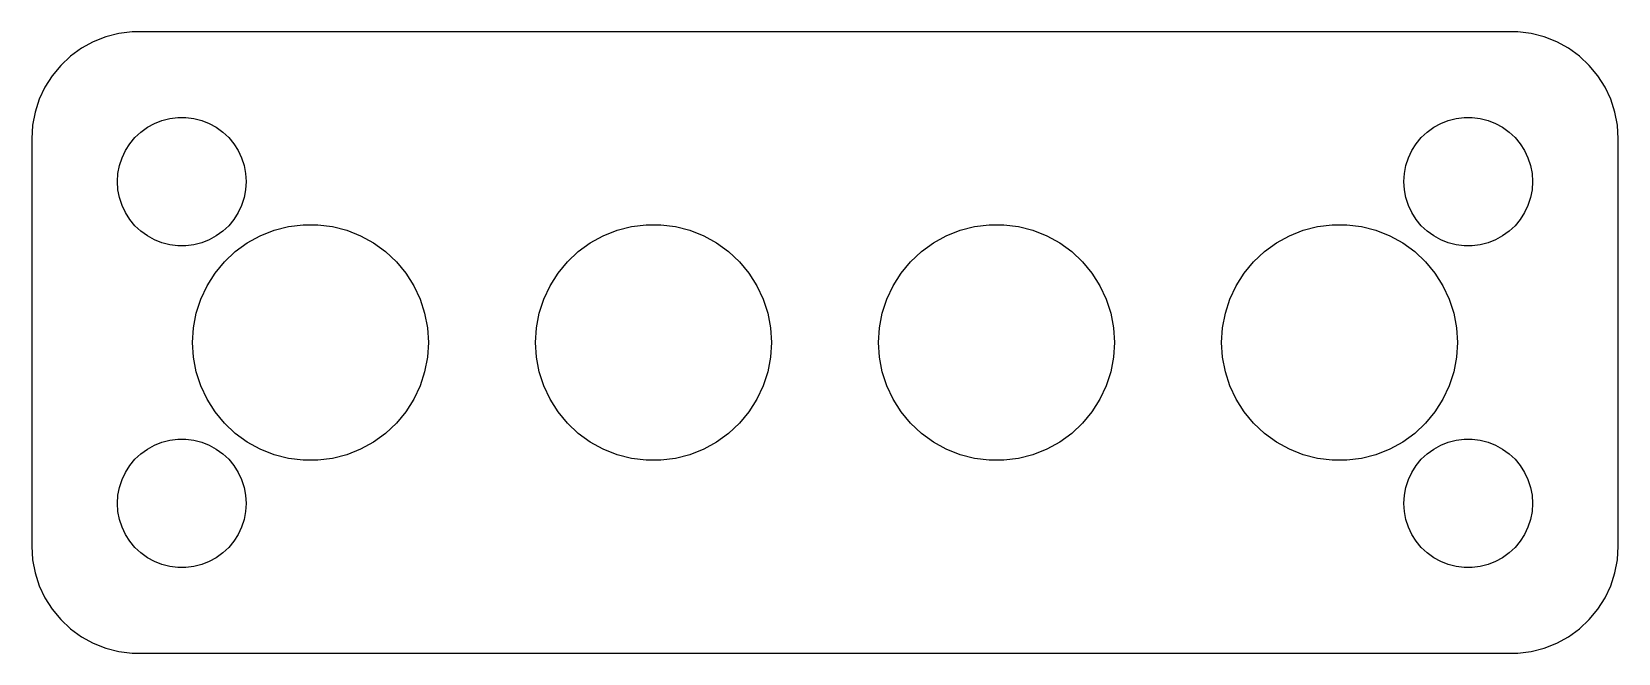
# Model space of a CAD drawing. Header units: metres. Extents: x -37 to 37, y -14.5 to 14.5.
import ezdxf

# ---------------------------------------------------------------- set-up
doc = ezdxf.new("R2010")
doc.units = ezdxf.units.M

msp = doc.modelspace()

# ---------------------------------------------------------------- linework, layer by layer
for p, q in [((-33.5451, 14.2553), (-34.1289, 14.0241)), ((-32.9369, 14.4114), (-33.5451, 14.2553)), ((-32.3139, 14.4901), (-32.9369, 14.4114)), ((32.3139, 14.4901), (-32.3139, 14.4901)), ((32.9369, 14.4114), (32.3139, 14.4901)), ((33.5451, 14.2553), (32.9369, 14.4114)), ((34.1289, 14.0241), (33.5451, 14.2553)), ((-35.1871, 13.3526), (-35.6448, 12.9227)), ((-34.6791, 13.7216), (-35.1871, 13.3526)), ((-34.1289, 14.0241), (-34.6791, 13.7216)), ((34.6791, 13.7216), (34.1289, 14.0241)), ((35.1871, 13.3526), (34.6791, 13.7216)), ((35.6448, 12.9227), (35.1871, 13.3526)), ((-35.6448, 12.9227), (-36.0451, 12.4389)), ((36.0451, 12.4389), (35.6448, 12.9227)), ((-36.3815, 11.9088), (-36.6489, 11.3406)), ((-36.0451, 12.4389), (-36.3815, 11.9088)), ((36.3815, 11.9088), (36.0451, 12.4389)), ((36.6489, 11.3406), (36.3815, 11.9088)), ((-36.6489, 11.3406), (-36.8429, 10.7434)), ((36.8429, 10.7434), (36.6489, 11.3406)), ((-36.8429, 10.7434), (-36.9606, 10.1267)), ((-30.927, 10.3532), (-30.5621, 10.4469)), ((-30.5621, 10.4469), (-30.1884, 10.4941)), ((-30.1884, 10.4941), (-29.8116, 10.4941)), ((-29.8116, 10.4941), (-29.4379, 10.4469)), ((-29.4379, 10.4469), (-29.0729, 10.3532)), ((29.0729, 10.3532), (29.4379, 10.4469)), ((29.4379, 10.4469), (29.8116, 10.4941)), ((29.8116, 10.4941), (30.1884, 10.4941)), ((30.1884, 10.4941), (30.5621, 10.4469)), ((30.5621, 10.4469), (30.927, 10.3532)), ((36.9606, 10.1267), (36.8429, 10.7434)), ((-36.9606, 10.1267), (-37, 9.5)), ((-32.1869, 9.55363), (-31.9123, 9.81154)), ((-31.9123, 9.81154), (-31.6075, 10.033)), ((-31.6075, 10.033), (-31.2773, 10.2145)), ((-31.2773, 10.2145), (-30.927, 10.3532)), ((-29.0729, 10.3532), (-28.7227, 10.2145)), ((-28.7227, 10.2145), (-28.3925, 10.033)), ((-28.3925, 10.033), (-28.0877, 9.81154)), ((-28.0877, 9.81154), (-27.8131, 9.55363)), ((27.8131, 9.55363), (28.0877, 9.81154)), ((28.0877, 9.81154), (28.3925, 10.033)), ((28.3925, 10.033), (28.7227, 10.2145)), ((28.7227, 10.2145), (29.0729, 10.3532)), ((30.927, 10.3532), (31.2773, 10.2145)), ((31.2773, 10.2145), (31.6075, 10.033)), ((31.6075, 10.033), (31.9123, 9.81154)), ((31.9123, 9.81154), (32.1869, 9.55363)), ((37, 9.5), (36.9606, 10.1267)), ((-37, 9.5), (-37, -9.5)), ((-32.7893, 8.60437), (-32.6289, 8.94525)), ((-32.6289, 8.94525), (-32.427, 9.26335)), ((-32.427, 9.26335), (-32.1869, 9.55363)), ((-27.8131, 9.55363), (-27.5729, 9.26335)), ((-27.5729, 9.26335), (-27.3711, 8.94525)), ((-27.3711, 8.94525), (-27.2107, 8.60437)), ((27.2107, 8.60437), (27.3711, 8.94525)), ((27.3711, 8.94525), (27.5729, 9.26335)), ((27.5729, 9.26335), (27.8131, 9.55363)), ((32.1869, 9.55363), (32.427, 9.26335)), ((32.427, 9.26335), (32.6289, 8.94525)), ((32.6289, 8.94525), (32.7893, 8.60437)), ((37, -9.5), (37, 9.5)), ((-32.9763, 7.87599), (-32.9057, 8.24606)), ((-32.9057, 8.24606), (-32.7893, 8.60437)), ((-27.2107, 8.60437), (-27.0942, 8.24606)), ((-27.0942, 8.24606), (-27.0237, 7.87599)), ((27.0237, 7.87599), (27.0942, 8.24606)), ((27.0942, 8.24606), (27.2107, 8.60437)), ((32.7893, 8.60437), (32.9057, 8.24606)), ((32.9057, 8.24606), (32.9763, 7.87599)), ((-33, 7.5), (-32.9763, 7.87599)), ((-32.9763, 7.12399), (-33, 7.5)), ((-27.0237, 7.87599), (-27, 7.5)), ((-27, 7.5), (-27.0237, 7.12399)), ((27, 7.5), (27.0237, 7.87599)), ((27.0237, 7.12399), (27, 7.5)), ((32.9763, 7.87599), (33, 7.5)), ((33, 7.5), (32.9763, 7.12399)), ((-32.9057, 6.75392), (-32.9763, 7.12399)), ((-32.7893, 6.39561), (-32.9057, 6.75392)), ((-27.0942, 6.75392), (-27.2107, 6.39561)), ((-27.0237, 7.12399), (-27.0942, 6.75392)), ((27.0942, 6.75392), (27.0237, 7.12399)), ((27.2107, 6.39561), (27.0942, 6.75392)), ((32.9057, 6.75392), (32.7893, 6.39561)), ((32.9763, 7.12399), (32.9057, 6.75392)), ((-32.6289, 6.05473), (-32.7893, 6.39561)), ((-32.427, 5.73663), (-32.6289, 6.05473)), ((-27.3711, 6.05473), (-27.5729, 5.73663)), ((-27.2107, 6.39561), (-27.3711, 6.05473)), ((27.3711, 6.05473), (27.2107, 6.39561)), ((27.5729, 5.73663), (27.3711, 6.05473)), ((32.6289, 6.05473), (32.427, 5.73663)), ((32.7893, 6.39561), (32.6289, 6.05473)), ((-32.1869, 5.44635), (-32.427, 5.73663)), ((-31.9123, 5.18845), (-32.1869, 5.44635)), ((-31.6075, 4.96701), (-31.9123, 5.18845)), ((-28.0877, 5.18845), (-28.3925, 4.96701)), ((-27.8131, 5.44635), (-28.0877, 5.18845)), ((-27.5729, 5.73663), (-27.8131, 5.44635)), ((-26.3418, 4.97655), (-25.6996, 5.2308)), ((-25.6996, 5.2308), (-25.0306, 5.40257)), ((-25.0306, 5.40257), (-24.3453, 5.48914)), ((-24.3453, 5.48914), (-23.6546, 5.48914)), ((-23.6546, 5.48914), (-22.9694, 5.40257)), ((-22.9694, 5.40257), (-22.3004, 5.2308)), ((-22.3004, 5.2308), (-21.6582, 4.97655)), ((-10.3418, 4.97655), (-9.69958, 5.2308)), ((-9.69958, 5.2308), (-9.03059, 5.40257)), ((-9.03059, 5.40257), (-8.34534, 5.48914)), ((-8.34534, 5.48914), (-7.65465, 5.48914)), ((-7.65465, 5.48914), (-6.96939, 5.40257)), ((-6.96939, 5.40257), (-6.3004, 5.2308)), ((-6.3004, 5.2308), (-5.6582, 4.97655)), ((5.6582, 4.97655), (6.3004, 5.2308)), ((6.3004, 5.2308), (6.96939, 5.40257)), ((6.96939, 5.40257), (7.65465, 5.48914)), ((7.65465, 5.48914), (8.34534, 5.48914)), ((8.34534, 5.48914), (9.03059, 5.40257)), ((9.03059, 5.40257), (9.69958, 5.2308)), ((9.69958, 5.2308), (10.3418, 4.97655)), ((21.6582, 4.97655), (22.3004, 5.2308)), ((22.3004, 5.2308), (22.9694, 5.40257)), ((22.9694, 5.40257), (23.6546, 5.48914)), ((23.6546, 5.48914), (24.3453, 5.48914)), ((24.3453, 5.48914), (25.0306, 5.40257)), ((25.0306, 5.40257), (25.6996, 5.2308)), ((25.6996, 5.2308), (26.3418, 4.97655)), ((27.8131, 5.44635), (27.5729, 5.73663)), ((28.0877, 5.18845), (27.8131, 5.44635)), ((28.3925, 4.96701), (28.0877, 5.18845)), ((31.9123, 5.18845), (31.6075, 4.96701)), ((32.1869, 5.44635), (31.9123, 5.18845)), ((32.427, 5.73663), (32.1869, 5.44635)), ((-31.2773, 4.78551), (-31.6075, 4.96701)), ((-30.927, 4.64682), (-31.2773, 4.78551)), ((-30.5621, 4.55313), (-30.927, 4.64682)), ((-30.1884, 4.50591), (-30.5621, 4.55313)), ((-29.8116, 4.50591), (-30.1884, 4.50591)), ((-29.4379, 4.55313), (-29.8116, 4.50591)), ((-29.0729, 4.64682), (-29.4379, 4.55313)), ((-28.7227, 4.78551), (-29.0729, 4.64682)), ((-28.3925, 4.96701), (-28.7227, 4.78551)), ((-27.5058, 4.23781), (-26.947, 4.6438)), ((-26.947, 4.6438), (-26.3418, 4.97655)), ((-21.6582, 4.97655), (-21.0529, 4.6438)), ((-21.0529, 4.6438), (-20.4942, 4.23781)), ((-11.5058, 4.23781), (-10.947, 4.6438)), ((-10.947, 4.6438), (-10.3418, 4.97655)), ((-5.6582, 4.97655), (-5.05295, 4.6438)), ((-5.05295, 4.6438), (-4.49416, 4.23781)), ((4.49416, 4.23781), (5.05295, 4.6438)), ((5.05295, 4.6438), (5.6582, 4.97655)), ((10.3418, 4.97655), (10.947, 4.6438)), ((10.947, 4.6438), (11.5058, 4.23781)), ((20.4942, 4.23781), (21.0529, 4.6438)), ((21.0529, 4.6438), (21.6582, 4.97655)), ((26.3418, 4.97655), (26.947, 4.6438)), ((26.947, 4.6438), (27.5058, 4.23781)), ((28.7227, 4.78551), (28.3925, 4.96701)), ((29.0729, 4.64682), (28.7227, 4.78551)), ((29.4379, 4.55313), (29.0729, 4.64682)), ((29.8116, 4.50591), (29.4379, 4.55313)), ((30.1884, 4.50591), (29.8116, 4.50591)), ((30.5621, 4.55313), (30.1884, 4.50591)), ((30.927, 4.64682), (30.5621, 4.55313)), ((31.2773, 4.78551), (30.927, 4.64682)), ((31.6075, 4.96701), (31.2773, 4.78551)), ((-28.4496, 3.23282), (-28.0093, 3.765)), ((-28.0093, 3.765), (-27.5058, 4.23781)), ((-20.4942, 4.23781), (-19.9907, 3.765)), ((-19.9907, 3.765), (-19.5504, 3.23282)), ((-12.4496, 3.23282), (-12.0093, 3.765)), ((-12.0093, 3.765), (-11.5058, 4.23781)), ((-4.49416, 4.23781), (-3.99066, 3.765)), ((-3.99066, 3.765), (-3.5504, 3.23282)), ((3.5504, 3.23282), (3.99066, 3.765)), ((3.99066, 3.765), (4.49416, 4.23781)), ((11.5058, 4.23781), (12.0093, 3.765)), ((12.0093, 3.765), (12.4496, 3.23282)), ((19.5504, 3.23282), (19.9907, 3.765)), ((19.9907, 3.765), (20.4942, 4.23781)), ((27.5058, 4.23781), (28.0093, 3.765)), ((28.0093, 3.765), (28.4496, 3.23282)), ((-28.8197, 2.64964), (-28.4496, 3.23282)), ((-19.5504, 3.23282), (-19.1803, 2.64964)), ((-12.8197, 2.64964), (-12.4496, 3.23282)), ((-3.5504, 3.23282), (-3.18031, 2.64964)), ((3.18031, 2.64964), (3.5504, 3.23282)), ((12.4496, 3.23282), (12.8197, 2.64964)), ((19.1803, 2.64964), (19.5504, 3.23282)), ((28.4496, 3.23282), (28.8197, 2.64964)), ((-29.1138, 2.02467), (-28.8197, 2.64964)), ((-19.1803, 2.64964), (-18.8862, 2.02467)), ((-13.1138, 2.02467), (-12.8197, 2.64964)), ((-3.18031, 2.64964), (-2.88622, 2.02467)), ((2.88622, 2.02467), (3.18031, 2.64964)), ((12.8197, 2.64964), (13.1138, 2.02467)), ((18.8862, 2.02467), (19.1803, 2.64964)), ((28.8197, 2.64964), (29.1138, 2.02467)), ((-29.3272, 1.36778), (-29.1138, 2.02467)), ((-18.8862, 2.02467), (-18.6728, 1.36778)), ((-13.3272, 1.36778), (-13.1138, 2.02467)), ((-2.88622, 2.02467), (-2.67279, 1.36778)), ((2.67279, 1.36778), (2.88622, 2.02467)), ((13.1138, 2.02467), (13.3272, 1.36778)), ((18.6728, 1.36778), (18.8862, 2.02467)), ((29.1138, 2.02467), (29.3272, 1.36778)), ((-29.4566, 0.68933), (-29.3272, 1.36778)), ((-18.6728, 1.36778), (-18.5434, 0.68933)), ((-13.4566, 0.68933), (-13.3272, 1.36778)), ((-2.67279, 1.36778), (-2.54337, 0.68933)), ((2.54337, 0.68933), (2.67279, 1.36778)), ((13.3272, 1.36778), (13.4566, 0.68933)), ((18.5434, 0.68933), (18.6728, 1.36778)), ((29.3272, 1.36778), (29.4566, 0.68933)), ((-29.5, 0), (-29.4566, 0.68933)), ((-29.4566, -0.68933), (-29.5, 0)), ((-18.5434, 0.68933), (-18.5, 0)), ((-18.5, 0), (-18.5434, -0.68933)), ((-13.5, 0), (-13.4566, 0.68933)), ((-13.4566, -0.68933), (-13.5, 0)), ((-2.54337, 0.68933), (-2.5, 0)), ((-2.5, 0), (-2.54337, -0.68933)), ((2.5, 0), (2.54337, 0.68933)), ((2.54337, -0.68933), (2.5, 0)), ((13.4566, 0.68933), (13.5, 0)), ((13.5, 0), (13.4566, -0.68933)), ((18.5, 0), (18.5434, 0.68933)), ((18.5434, -0.68933), (18.5, 0)), ((29.4566, 0.68933), (29.5, 0)), ((29.5, 0), (29.4566, -0.68933)), ((-29.3272, -1.36778), (-29.4566, -0.68933)), ((-18.5434, -0.68933), (-18.6728, -1.36778)), ((-13.3272, -1.36778), (-13.4566, -0.68933)), ((-2.54337, -0.68933), (-2.67279, -1.36778)), ((2.67279, -1.36778), (2.54337, -0.68933)), ((13.4566, -0.68933), (13.3272, -1.36778)), ((18.6728, -1.36778), (18.5434, -0.68933)), ((29.4566, -0.68933), (29.3272, -1.36778)), ((-29.1138, -2.02467), (-29.3272, -1.36778)), ((-18.6728, -1.36778), (-18.8862, -2.02467)), ((-13.1138, -2.02467), (-13.3272, -1.36778)), ((-2.67279, -1.36778), (-2.88622, -2.02467)), ((2.88622, -2.02467), (2.67279, -1.36778)), ((13.3272, -1.36778), (13.1138, -2.02467)), ((18.8862, -2.02467), (18.6728, -1.36778)), ((29.3272, -1.36778), (29.1138, -2.02467)), ((-28.8197, -2.64964), (-29.1138, -2.02467)), ((-18.8862, -2.02467), (-19.1803, -2.64964)), ((-12.8197, -2.64964), (-13.1138, -2.02467)), ((-2.88622, -2.02467), (-3.18031, -2.64964)), ((3.18031, -2.64964), (2.88622, -2.02467)), ((13.1138, -2.02467), (12.8197, -2.64964)), ((19.1803, -2.64964), (18.8862, -2.02467)), ((29.1138, -2.02467), (28.8197, -2.64964)), ((-28.4496, -3.23282), (-28.8197, -2.64964)), ((-19.1803, -2.64964), (-19.5504, -3.23282)), ((-12.4496, -3.23282), (-12.8197, -2.64964)), ((-3.18031, -2.64964), (-3.5504, -3.23282)), ((3.5504, -3.23282), (3.18031, -2.64964)), ((12.8197, -2.64964), (12.4496, -3.23282)), ((19.5504, -3.23282), (19.1803, -2.64964)), ((28.8197, -2.64964), (28.4496, -3.23282)), ((-28.0093, -3.765), (-28.4496, -3.23282)), ((-19.5504, -3.23282), (-19.9907, -3.765)), ((-12.0093, -3.765), (-12.4496, -3.23282)), ((-3.5504, -3.23282), (-3.99066, -3.765)), ((3.99066, -3.765), (3.5504, -3.23282)), ((12.4496, -3.23282), (12.0093, -3.765)), ((19.9907, -3.765), (19.5504, -3.23282)), ((28.4496, -3.23282), (28.0093, -3.765)), ((-27.5058, -4.23781), (-28.0093, -3.765)), ((-26.947, -4.6438), (-27.5058, -4.23781)), ((-20.4942, -4.23781), (-21.0529, -4.6438)), ((-19.9907, -3.765), (-20.4942, -4.23781)), ((-11.5058, -4.23781), (-12.0093, -3.765)), ((-10.947, -4.6438), (-11.5058, -4.23781)), ((-4.49416, -4.23781), (-5.05295, -4.6438)), ((-3.99066, -3.765), (-4.49416, -4.23781)), ((4.49416, -4.23781), (3.99066, -3.765)), ((5.05295, -4.6438), (4.49416, -4.23781)), ((11.5058, -4.23781), (10.947, -4.6438)), ((12.0093, -3.765), (11.5058, -4.23781)), ((20.4942, -4.23781), (19.9907, -3.765)), ((21.0529, -4.6438), (20.4942, -4.23781)), ((27.5058, -4.23781), (26.947, -4.6438)), ((28.0093, -3.765), (27.5058, -4.23781)), ((-31.9123, -5.18845), (-31.6075, -4.96701)), ((-31.6075, -4.96701), (-31.2773, -4.78551)), ((-31.2773, -4.78551), (-30.927, -4.64682)), ((-30.927, -4.64682), (-30.5621, -4.55313)), ((-30.5621, -4.55313), (-30.1884, -4.50591)), ((-30.1884, -4.50591), (-29.8116, -4.50591)), ((-29.8116, -4.50591), (-29.4379, -4.55313)), ((-29.4379, -4.55313), (-29.0729, -4.64682)), ((-29.0729, -4.64682), (-28.7227, -4.78551)), ((-28.7227, -4.78551), (-28.3925, -4.96701)), ((-28.3925, -4.96701), (-28.0877, -5.18845)), ((-26.3418, -4.97655), (-26.947, -4.6438)), ((-25.6996, -5.2308), (-26.3418, -4.97655)), ((-21.6582, -4.97655), (-22.3004, -5.2308)), ((-21.0529, -4.6438), (-21.6582, -4.97655)), ((-10.3418, -4.97655), (-10.947, -4.6438)), ((-9.69958, -5.2308), (-10.3418, -4.97655)), ((-5.6582, -4.97655), (-6.3004, -5.2308)), ((-5.05295, -4.6438), (-5.6582, -4.97655)), ((5.6582, -4.97655), (5.05295, -4.6438)), ((6.3004, -5.2308), (5.6582, -4.97655)), ((10.3418, -4.97655), (9.69958, -5.2308)), ((10.947, -4.6438), (10.3418, -4.97655)), ((21.6582, -4.97655), (21.0529, -4.6438)), ((22.3004, -5.2308), (21.6582, -4.97655)), ((26.3418, -4.97655), (25.6996, -5.2308)), ((26.947, -4.6438), (26.3418, -4.97655)), ((28.0877, -5.18845), (28.3925, -4.96701)), ((28.3925, -4.96701), (28.7227, -4.78551)), ((28.7227, -4.78551), (29.0729, -4.64682)), ((29.0729, -4.64682), (29.4379, -4.55313)), ((29.4379, -4.55313), (29.8116, -4.50591)), ((29.8116, -4.50591), (30.1884, -4.50591)), ((30.1884, -4.50591), (30.5621, -4.55313)), ((30.5621, -4.55313), (30.927, -4.64682)), ((30.927, -4.64682), (31.2773, -4.78551)), ((31.2773, -4.78551), (31.6075, -4.96701)), ((31.6075, -4.96701), (31.9123, -5.18845)), ((-32.6289, -6.05473), (-32.427, -5.73663)), ((-32.427, -5.73663), (-32.1869, -5.44635)), ((-32.1869, -5.44635), (-31.9123, -5.18845)), ((-28.0877, -5.18845), (-27.8131, -5.44635)), ((-27.8131, -5.44635), (-27.5729, -5.73663)), ((-27.5729, -5.73663), (-27.3711, -6.05473)), ((-25.0306, -5.40257), (-25.6996, -5.2308)), ((-24.3453, -5.48914), (-25.0306, -5.40257)), ((-23.6546, -5.48914), (-24.3453, -5.48914)), ((-22.9694, -5.40257), (-23.6546, -5.48914)), ((-22.3004, -5.2308), (-22.9694, -5.40257)), ((-9.03059, -5.40257), (-9.69958, -5.2308)), ((-8.34534, -5.48914), (-9.03059, -5.40257)), ((-7.65465, -5.48914), (-8.34534, -5.48914)), ((-6.96939, -5.40257), (-7.65465, -5.48914)), ((-6.3004, -5.2308), (-6.96939, -5.40257)), ((6.96939, -5.40257), (6.3004, -5.2308)), ((7.65465, -5.48914), (6.96939, -5.40257)), ((8.34534, -5.48914), (7.65465, -5.48914)), ((9.03059, -5.40257), (8.34534, -5.48914)), ((9.69958, -5.2308), (9.03059, -5.40257)), ((22.9694, -5.40257), (22.3004, -5.2308)), ((23.6546, -5.48914), (22.9694, -5.40257)), ((24.3453, -5.48914), (23.6546, -5.48914)), ((25.0306, -5.40257), (24.3453, -5.48914)), ((25.6996, -5.2308), (25.0306, -5.40257)), ((27.3711, -6.05473), (27.5729, -5.73663)), ((27.5729, -5.73663), (27.8131, -5.44635)), ((27.8131, -5.44635), (28.0877, -5.18845)), ((31.9123, -5.18845), (32.1869, -5.44635)), ((32.1869, -5.44635), (32.427, -5.73663)), ((32.427, -5.73663), (32.6289, -6.05473)), ((-32.9057, -6.75392), (-32.7893, -6.39561)), ((-32.7893, -6.39561), (-32.6289, -6.05473)), ((-27.3711, -6.05473), (-27.2107, -6.39561)), ((-27.2107, -6.39561), (-27.0942, -6.75392)), ((27.0942, -6.75392), (27.2107, -6.39561)), ((27.2107, -6.39561), (27.3711, -6.05473)), ((32.6289, -6.05473), (32.7893, -6.39561)), ((32.7893, -6.39561), (32.9057, -6.75392)), ((-33, -7.5), (-32.9763, -7.12399)), ((-32.9763, -7.12399), (-32.9057, -6.75392)), ((-27.0942, -6.75392), (-27.0237, -7.12399)), ((-27.0237, -7.12399), (-27, -7.5)), ((27, -7.5), (27.0237, -7.12399)), ((27.0237, -7.12399), (27.0942, -6.75392)), ((32.9057, -6.75392), (32.9763, -7.12399)), ((32.9763, -7.12399), (33, -7.5)), ((-32.9763, -7.87599), (-33, -7.5)), ((-32.9057, -8.24606), (-32.9763, -7.87599)), ((-27.0237, -7.87599), (-27.0942, -8.24606)), ((-27, -7.5), (-27.0237, -7.87599)), ((27.0237, -7.87599), (27, -7.5)), ((27.0942, -8.24606), (27.0237, -7.87599)), ((32.9763, -7.87599), (32.9057, -8.24606)), ((33, -7.5), (32.9763, -7.87599)), ((-32.7893, -8.60437), (-32.9057, -8.24606)), ((-32.6289, -8.94525), (-32.7893, -8.60437)), ((-27.2107, -8.60437), (-27.3711, -8.94525)), ((-27.0942, -8.24606), (-27.2107, -8.60437)), ((27.2107, -8.60437), (27.0942, -8.24606)), ((27.3711, -8.94525), (27.2107, -8.60437)), ((32.7893, -8.60437), (32.6289, -8.94525)), ((32.9057, -8.24606), (32.7893, -8.60437)), ((-37, -9.5), (-36.9606, -10.1267)), ((-32.427, -9.26335), (-32.6289, -8.94525)), ((-32.1869, -9.55363), (-32.427, -9.26335)), ((-31.9123, -9.81154), (-32.1869, -9.55363)), ((-27.8131, -9.55363), (-28.0877, -9.81154)), ((-27.5729, -9.26335), (-27.8131, -9.55363)), ((-27.3711, -8.94525), (-27.5729, -9.26335)), ((27.5729, -9.26335), (27.3711, -8.94525)), ((27.8131, -9.55363), (27.5729, -9.26335)), ((28.0877, -9.81154), (27.8131, -9.55363)), ((32.1869, -9.55363), (31.9123, -9.81154)), ((32.427, -9.26335), (32.1869, -9.55363)), ((32.6289, -8.94525), (32.427, -9.26335)), ((36.9606, -10.1267), (37, -9.5)), ((-36.9606, -10.1267), (-36.8429, -10.7434)), ((-31.6075, -10.033), (-31.9123, -9.81154)), ((-31.2773, -10.2145), (-31.6075, -10.033)), ((-30.927, -10.3532), (-31.2773, -10.2145)), ((-30.5621, -10.4469), (-30.927, -10.3532)), ((-29.0729, -10.3532), (-29.4379, -10.4469)), ((-28.7227, -10.2145), (-29.0729, -10.3532)), ((-28.3925, -10.033), (-28.7227, -10.2145)), ((-28.0877, -9.81154), (-28.3925, -10.033)), ((28.3925, -10.033), (28.0877, -9.81154)), ((28.7227, -10.2145), (28.3925, -10.033)), ((29.0729, -10.3532), (28.7227, -10.2145)), ((29.4379, -10.4469), (29.0729, -10.3532)), ((30.927, -10.3532), (30.5621, -10.4469)), ((31.2773, -10.2145), (30.927, -10.3532)), ((31.6075, -10.033), (31.2773, -10.2145)), ((31.9123, -9.81154), (31.6075, -10.033)), ((36.8429, -10.7434), (36.9606, -10.1267)), ((-36.8429, -10.7434), (-36.6489, -11.3406)), ((-30.1884, -10.4941), (-30.5621, -10.4469)), ((-29.8116, -10.4941), (-30.1884, -10.4941)), ((-29.4379, -10.4469), (-29.8116, -10.4941)), ((29.8116, -10.4941), (29.4379, -10.4469)), ((30.1884, -10.4941), (29.8116, -10.4941)), ((30.5621, -10.4469), (30.1884, -10.4941)), ((36.6489, -11.3406), (36.8429, -10.7434)), ((-36.6489, -11.3406), (-36.3815, -11.9088)), ((36.3815, -11.9088), (36.6489, -11.3406)), ((-36.3815, -11.9088), (-36.0451, -12.4389)), ((-36.0451, -12.4389), (-35.6448, -12.9227)), ((35.6448, -12.9227), (36.0451, -12.4389)), ((36.0451, -12.4389), (36.3815, -11.9088)), ((-35.6448, -12.9227), (-35.1871, -13.3526)), ((35.1871, -13.3526), (35.6448, -12.9227)), ((-35.1871, -13.3526), (-34.6791, -13.7216)), ((-34.6791, -13.7216), (-34.1289, -14.0241)), ((-34.1289, -14.0241), (-33.5451, -14.2553)), ((33.5451, -14.2553), (34.1289, -14.0241)), ((34.1289, -14.0241), (34.6791, -13.7216)), ((34.6791, -13.7216), (35.1871, -13.3526)), ((-33.5451, -14.2553), (-32.9369, -14.4114)), ((-32.9369, -14.4114), (-32.3139, -14.4901)), ((-32.3139, -14.4901), (32.3139, -14.4901)), ((32.3139, -14.4901), (32.9369, -14.4114)), ((32.9369, -14.4114), (33.5451, -14.2553))]:
    msp.add_line(p, q)

doc.saveas('drawing.dxf')
